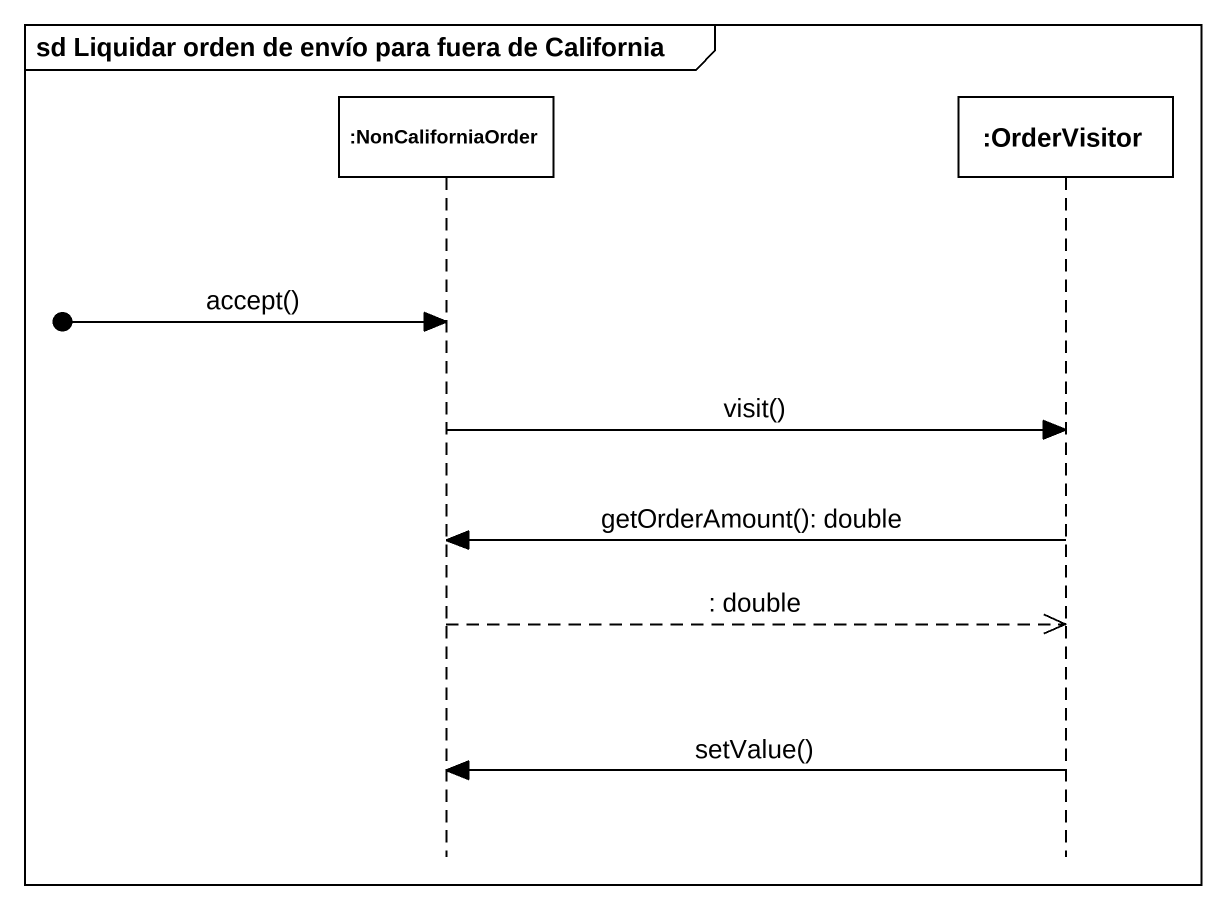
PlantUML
@startuml
mainframe sd Liquidar orden de envío para fuera de California
hide footbox
participant ":NonCaliforniaOrder" as NonCaliforniaOrder
participant ":OrderVisitor" as OrderVisitor

[o-> NonCaliforniaOrder : accept()
NonCaliforniaOrder -> OrderVisitor : visit()
OrderVisitor -> NonCaliforniaOrder : getOrderAmount(): double
NonCaliforniaOrder -->> OrderVisitor : : double
OrderVisitor -> NonCaliforniaOrder : setValue()
@enduml
